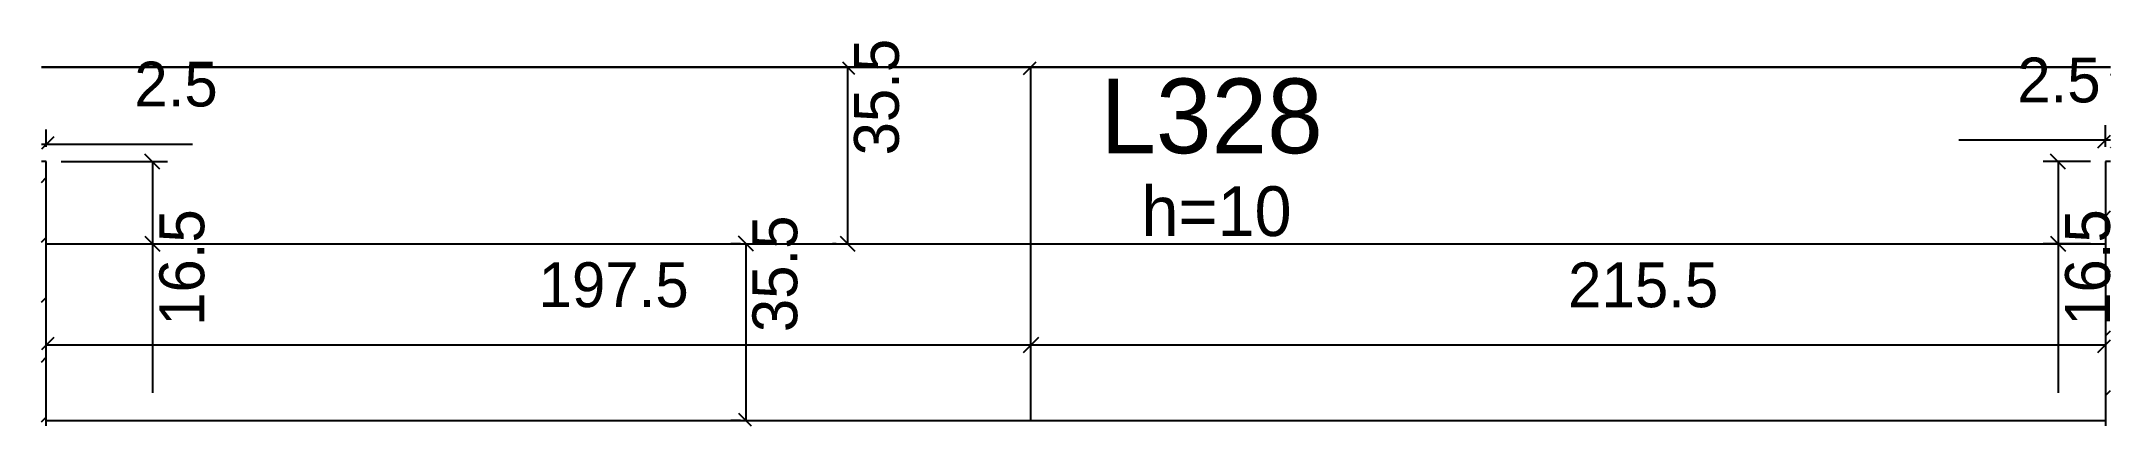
# Model space of a CAD drawing. Header units: metres. Extents: x 3606 to 4021, y 1577 to 1654.
import ezdxf

# ---------------------------------------------------------------- set-up
doc = ezdxf.new("R2010")
doc.units = ezdxf.units.M
for name, color, linetype in [('3', 7, 'Continuous'), ('4', 7, 'Continuous'), ('7', 7, 'Continuous'), ('Painéis', 7, 'Continuous')]:
    doc.layers.add(name, color=color, linetype=linetype)

msp = doc.modelspace()

# ---------------------------------------------------------------- linework, layer by layer
at = {"layer": '3', "color": 3, "lineweight": 25}
for p, q in [((3605.6, 1625.75), (3606.57, 1626.72)), ((4019.57, 1618.99), (4020.6, 1620.03)), ((3605.6, 1613.73), (3606.57, 1614.7)), ((4019.57, 1606.97), (4020.6, 1608)), ((3605.6, 1601.71), (3606.57, 1602.68)), ((4019.57, 1594.95), (4020.6, 1595.98)), ((3605.6, 1589.69), (3606.57, 1590.66)), ((4019.57, 1582.93), (4020.6, 1583.96)), ((3605.6, 1577.67), (3606.57, 1578.64)), ((3606.57, 1577.94), (4019.57, 1577.94))]:
    msp.add_line(p, q, dxfattribs=at)
msp.add_lwpolyline([(3605.6, 1648.94), (4020.6, 1648.94)], dxfattribs=at)
at = {"layer": '7', "color": 7, "lineweight": 25}
for points in [[(3606.57, 1629.94), (3605.6, 1629.94)], [(3606.57, 1576.9), (3606.57, 1629.94)], [(4020.6, 1629.94), (4019.57, 1629.94)], [(4019.57, 1629.94), (4019.57, 1576.9)]]:
    msp.add_lwpolyline(points, dxfattribs=at)
at = {"layer": 'Painéis', "color": 4, "lineweight": 25}
for p, q in [((3804.07, 1648.94), (3605.6, 1648.94)), ((3765.04, 1648.94), (3764.28, 1648.94)), ((3767.28, 1648.94), (3767.28, 1613.44)), ((4020.6, 1648.94), (3804.07, 1648.94)), ((3606.57, 1632.94), (3606.57, 1636.42)), ((4019.57, 1632.94), (4019.57, 1637.24)), ((3605.6, 1633.42), (3606.57, 1633.42)), ((3606.57, 1633.42), (3635.92, 1633.42)), ((4019.57, 1634.24), (3990.21, 1634.24)), ((4020.6, 1634.24), (4019.57, 1634.24)), ((3609.57, 1629.94), (3630.87, 1629.94)), ((3627.87, 1629.94), (3627.87, 1613.44)), ((4016.57, 1629.94), (4007.1, 1629.94)), ((4010.1, 1629.94), (4010.1, 1613.44)), ((3609.57, 1613.44), (3630.87, 1613.44)), ((3627.87, 1613.44), (3627.87, 1583.47)), ((3745.8, 1613.44), (3743.91, 1613.44)), ((3746.91, 1613.44), (3746.91, 1577.94)), ((3765.04, 1613.44), (3764.28, 1613.44)), ((4016.57, 1613.44), (4007.1, 1613.44)), ((4010.1, 1613.44), (4010.1, 1583.47)), ((3804.07, 1593.1), (3606.57, 1593.1)), ((4019.57, 1593.1), (3804.07, 1593.1)), ((3745.8, 1577.94), (3743.91, 1577.94))]:
    msp.add_line(p, q, dxfattribs=at)
at = {"layer": 'Painéis', "color": 0, "lineweight": 25}
for p, q in [((3768.78, 1647.44), (3766.32, 1649.9)), ((3805.03, 1649.9), (3802.57, 1647.44)), ((3802.57, 1647.44), (3805.03, 1649.9)), ((4020.57, 1647.44), (4020.6, 1647.47)), ((4018.07, 1632.74), (4020.6, 1635.28)), ((3608.07, 1634.92), (3605.6, 1632.45)), ((3629.37, 1628.44), (3626.37, 1631.44)), ((4011.6, 1628.44), (4008.6, 1631.44)), ((4020.6, 1632.78), (4020.57, 1632.74)), ((3626.37, 1614.94), (3629.37, 1611.94)), ((3748.41, 1611.94), (3745.41, 1614.94)), ((3765.78, 1614.94), (3768.78, 1611.94)), ((4008.6, 1614.94), (4011.6, 1611.94)), ((3608.07, 1594.6), (3605.6, 1592.13)), ((3805.57, 1594.6), (3802.57, 1591.6)), ((3802.57, 1591.6), (3805.57, 1594.6)), ((4018.07, 1591.6), (4020.6, 1594.13)), ((3745.41, 1579.44), (3747.95, 1576.9))]:
    msp.add_line(p, q, dxfattribs=at)
at = {"layer": 'Painéis', "color": 200, "lineweight": 25}
for p, q in [((3804.07, 1577.94), (3804.07, 1648.94)), ((3606.57, 1613.44), (4019.57, 1613.44))]:
    msp.add_line(p, q, dxfattribs=at)

# ---------------------------------------------------------------- texts
at = {"layer": '3', "color": 3, "lineweight": 25}
msp.add_text('h=10', height=10, dxfattribs=at).set_placement((3826.24, 1614.99))
at = {"layer": '4', "color": 4, "lineweight": 25}
msp.add_text('L328', height=15, dxfattribs=at).set_placement((3817.99, 1631.63))
at = {"layer": 'Painéis', "color": 240, "lineweight": 25}
for s, p in [('35.5', (3777.59, 1631.19)), ('16.5', (3638.27, 1596.95)), ('16.5', (4020.5, 1596.95)), ('35.5', (3757.21, 1595.69))]:
    msp.add_text(s, height=9, rotation=90, dxfattribs=at).set_placement(p)
for s, p in [('2.5', (3624.24, 1641.02)), ('2.5', (4001.89, 1641.84)), ('197.5', (3705.32, 1600.72)), ('215.5', (3911.82, 1600.69))]:
    msp.add_text(s, height=9, dxfattribs=at).set_placement(p)

doc.saveas('drawing.dxf')
